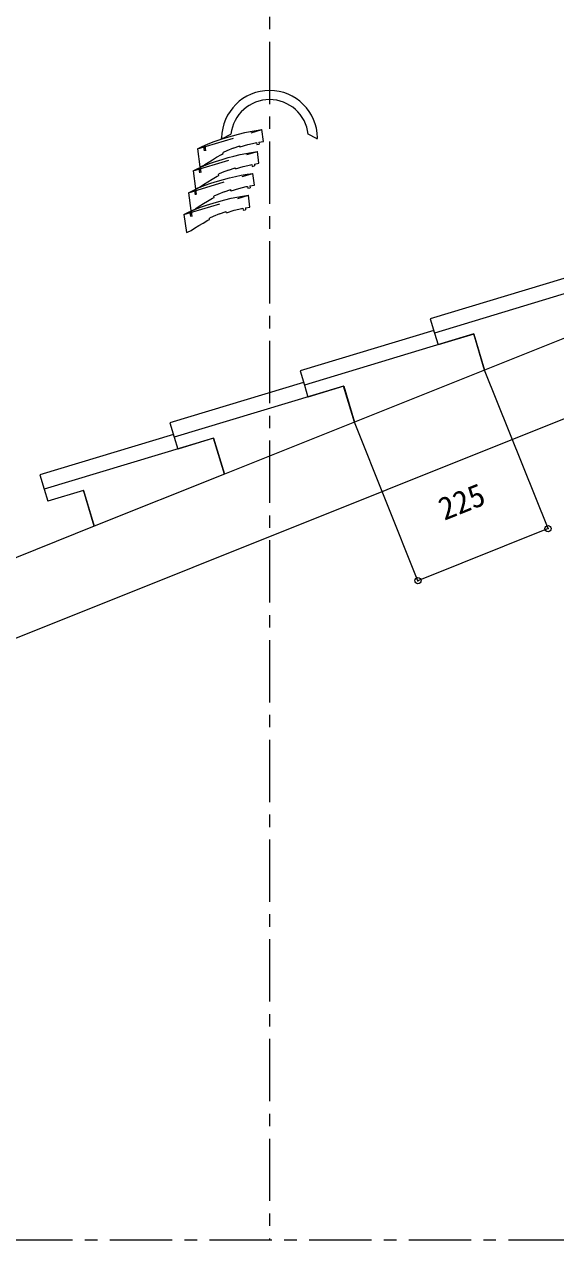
# Model space of a CAD drawing. Units: millimetres, scale not verified. Extents: x -4726 to 4690, y -2905 to 2891.
# Drawn here: x -1203 to -350, y -1127 to 823 of the extents above; entities that cross this region are included whole.
import ezdxf
from ezdxf.enums import TextEntityAlignment as Align

# ---------------------------------------------------------------- set-up
doc = ezdxf.new("R2010")
doc.units = ezdxf.units.MM
doc.header["$LTSCALE"] = 20
doc.header["$PDMODE"] = 32
doc.header["$PDSIZE"] = 10
doc.linetypes.add('CHAIN1', pattern=[8, 5, -1, 1, -1])
doc.linetypes.add('DASHED1', pattern=[1.8, 1.2, -0.6])
doc.layers.add('0-0', color=7, linetype='Continuous', lineweight=18)
doc.layers.add('1-C', color=7, linetype='Continuous', lineweight=18)
doc.styles.add('ＭＳ ゴシック', font='')
doc.styles.get('ＭＳ ゴシック').set_extended_font_data('MS Gothic')

# ---------------------------------------------------------------- blocks, each defined once
blk = doc.blocks.new('kyo6md')
at = {"layer": '1-C', "linetype": 'DASHED1'}
for p, q in [((-18.049, 18.084), (23.29, 30.485)), ((-20.959, 4.028), (20.379, 16.429)), ((-23.87, -10.028), (17.469, 2.374)), ((-26.78, -24.084), (14.558, -11.682))]:
    blk.add_line(p, q, dxfattribs=at)
at = {"layer": '1-C'}
for p, q in [((-2.613, 24.718), (-2.61, 25.118)), ((-2.013, 24.718), (-2.613, 24.718)), ((-2.013, 24.718), (3.387, 27.518)), ((24.288, 22.876), (23.29, 30.485)), ((58.387, 24.718), (52.987, 27.518)), ((58.387, 24.718), (58.987, 24.718)), ((58.987, 24.718), (58.984, 25.118)), ((-18.049, 18.084), (-15.068, 19.572)), ((-18.049, 18.084), (-16.541, 6.582)), ((-14.258, 19.938), (-13.839, 16.748)), ((-13.496, 20.283), (-13.056, 16.924)), ((-1.6, 15.01), (-1.709, 15.837)), ((4.766, 18.555), (9.048, 20.069)), ((9.155, 19.254), (9.048, 20.069)), ((9.049, 20.064), (9.048, 20.069)), ((9.155, 19.254), (9.286, 19.301)), ((9.286, 19.301), (14.158, 20.835)), ((14.158, 20.835), (19.038, 21.986)), ((19.038, 21.986), (19.782, 22.112)), ((19.782, 22.112), (19.938, 20.921)), ((19.938, 20.921), (21.517, 21.189)), ((21.377, 8.82), (20.379, 16.429)), ((21.36, 22.38), (24.288, 22.876)), ((21.36, 22.38), (21.517, 21.189)), ((-2.665, 14.536), (-1.6, 15.01)), ((11.248, 6.779), (16.127, 7.93)), ((16.127, 7.93), (16.871, 8.056)), ((16.871, 8.056), (17.027, 6.866)), ((18.45, 8.324), (21.377, 8.82)), ((18.45, 8.324), (18.606, 7.133)), ((-20.959, 4.028), (-17.979, 5.516)), ((-20.959, 4.028), (-19.451, -7.474)), ((-17.168, 5.882), (-16.75, 2.692)), ((-16.407, 6.227), (-15.966, 2.868)), ((-5.575, 0.48), (-4.511, 0.954)), ((-4.511, 0.954), (-4.619, 1.782)), ((1.855, 4.5), (6.138, 6.013)), ((6.244, 5.198), (6.138, 6.013)), ((6.138, 6.009), (6.138, 6.013)), ((6.244, 5.198), (6.376, 5.245)), ((6.376, 5.245), (11.248, 6.779)), ((17.027, 6.866), (18.606, 7.133)), ((18.466, -5.236), (17.469, 2.374)), ((3.465, -8.811), (8.337, -7.277)), ((8.337, -7.277), (13.216, -6.126)), ((13.216, -6.126), (13.961, -5.999)), ((13.961, -5.999), (14.117, -7.19)), ((14.117, -7.19), (15.695, -6.923)), ((15.539, -5.732), (18.466, -5.236)), ((15.539, -5.732), (15.695, -6.923)), ((-23.87, -10.028), (-20.889, -8.54)), ((-23.87, -10.028), (-22.362, -21.53)), ((-20.079, -8.173), (-19.66, -11.364)), ((-19.317, -7.829), (-18.877, -11.188)), ((-8.486, -13.575), (-7.421, -13.102)), ((-7.421, -13.102), (-7.53, -12.274)), ((-1.056, -9.556), (3.227, -8.043)), ((3.334, -8.857), (3.227, -8.043)), ((3.228, -8.047), (3.227, -8.043)), ((3.334, -8.857), (3.465, -8.811)), ((15.556, -19.292), (14.558, -11.682)), ((-26.78, -24.084), (-23.8, -22.596)), ((-22.989, -22.229), (-22.571, -25.42)), ((-22.228, -21.885), (-21.787, -25.244)), ((-3.966, -23.612), (0.316, -22.099)), ((0.423, -22.913), (0.316, -22.099)), ((0.317, -22.103), (0.316, -22.099)), ((0.423, -22.913), (0.555, -22.867)), ((0.555, -22.867), (5.427, -21.333)), ((5.427, -21.333), (10.306, -20.181)), ((10.306, -20.181), (11.05, -20.055)), ((11.05, -20.055), (11.206, -21.246)), ((11.206, -21.246), (12.785, -20.978)), ((12.629, -19.788), (15.556, -19.292)), ((12.629, -19.788), (12.785, -20.978)), ((-26.78, -24.084), (-25.272, -35.585)), ((-11.396, -27.631), (-10.332, -27.157)), ((-10.332, -27.157), (-10.44, -26.33))]:
    blk.add_line(p, q, dxfattribs=at)
for points in [[(-15.068, 19.572), (-11.174, 21.333), (-7.451, 22.814), (-3.636, 24.117), (0.614, 25.394), (4.394, 26.512), (8.191, 27.5), (12.213, 28.518), (15.814, 29.253), (19.589, 29.911), (23.29, 30.485)], [(-17.979, 5.516), (-14.084, 7.278), (-10.362, 8.758), (-6.547, 10.061), (-2.297, 11.338), (1.483, 12.456), (5.28, 13.444), (9.302, 14.463), (12.904, 15.197), (16.678, 15.855), (20.379, 16.429)], [(4.766, 18.555), (0.688, 16.904), (-1.709, 15.837)], [(-16.541, 6.582), (-15.747, 6.686), (-13.448, 7.774), (-13.373, 7.957), (-11.273, 9.315), (-8.474, 11.046), (-5.83, 12.672), (-2.665, 14.536)], [(-20.889, -8.54), (-16.995, -6.778), (-13.272, -5.297), (-9.457, -3.995), (-5.207, -2.717), (-1.427, -1.6), (2.37, -0.611), (6.392, 0.407), (9.993, 1.141), (13.768, 1.8), (17.469, 2.374)], [(-19.451, -7.474), (-18.658, -7.37), (-16.358, -6.282), (-16.283, -6.099), (-14.184, -4.741), (-11.384, -3.01), (-8.741, -1.384), (-5.575, 0.48)], [(1.855, 4.5), (-2.223, 2.848), (-4.619, 1.782)], [(-23.8, -22.596), (-19.905, -20.834), (-16.183, -19.353), (-12.368, -18.05), (-8.118, -16.773), (-4.338, -15.656), (-0.541, -14.667), (3.481, -13.649), (7.083, -12.915), (10.857, -12.256), (14.558, -11.682)], [(-22.362, -21.53), (-21.568, -21.426), (-19.269, -20.338), (-19.194, -20.154), (-17.094, -18.797), (-14.295, -17.065), (-11.652, -15.44), (-8.486, -13.575)], [(-1.056, -9.556), (-5.133, -11.207), (-7.53, -12.274)], [(-25.272, -35.585), (-24.479, -35.481), (-22.179, -34.394), (-22.104, -34.21), (-20.005, -32.853), (-17.205, -31.121), (-14.562, -29.496), (-11.396, -27.631)], [(-3.966, -23.612), (-8.044, -25.263), (-10.44, -26.33)]]:
    blk.add_lwpolyline(points, dxfattribs=at)
for radius, start, end in [(30.8, 90, 179.25587), (30.8, 0.74411, 89.99998), (24.958, 90, 173.5584), (24.958, 6.44159, 90)]:
    blk.add_arc((28.187, 24.718), radius, start, end, dxfattribs=at)

msp = doc.modelspace()

# ---------------------------------------------------------------- linework, layer by layer
at = {"layer": '0-0', "color": 4, "linetype": 'CHAIN1'}
for p, q in [((-809.07, 1754.78), (-809.07, -1127.3)), ((-3945.55, -1127.3), (4061.17, -1127.3))]:
    msp.add_line(p, q, dxfattribs=at)
at = {"layer": '0-0'}
for p, q in [((-336.66, 415.12), (-551.25, 350.42)), ((-272.35, 409.41), (-544.31, 327.41)), ((-254.91, 351.59), (-463.82, 268.03)), ((-551.25, 350.42), (-544.31, 327.41)), ((-481.25, 325.85), (-753.22, 243.85)), ((-544.31, 327.41), (-538.54, 308.26)), ((-481.17, 325.56), (-538.54, 308.26)), ((-463.82, 268.03), (-481.25, 325.85)), ((-481.17, 325.56), (-463.82, 268.03)), ((-1247.8, -174.81), (-53.89, 302.76)), ((-463.82, 268.03), (-672.73, 184.46)), ((-362.02, 13.52), (-463.82, 268.03)), ((-690.16, 242.29), (-962.13, 160.28)), ((-753.22, 243.85), (-747.45, 224.7)), ((-690.07, 242), (-747.45, 224.7)), ((-672.73, 184.46), (-690.16, 242.29)), ((-690.07, 242), (-672.73, 184.46)), ((-672.73, 184.46), (-881.63, 100.9)), ((-570.92, -70.04), (-672.73, 184.46)), ((-899.07, 158.72), (-1171.03, 76.72)), ((-962.13, 160.28), (-956.35, 141.13)), ((-898.98, 158.43), (-956.35, 141.13)), ((-881.63, 100.9), (-899.07, 158.72)), ((-898.98, 158.43), (-881.63, 100.9)), ((-881.63, 100.9), (-1090.54, 17.34)), ((-1171.03, 76.72), (-1165.26, 57.57)), ((-1107.89, 74.87), (-1165.26, 57.57)), ((-1090.54, 17.34), (-1107.98, 75.16)), ((-1107.89, 74.87), (-1090.54, 17.34)), ((-1090.54, 17.34), (-1247.8, -45.56))]:
    msp.add_line(p, q, dxfattribs=at)
at = {"layer": '0-0', "color": 4}
msp.add_line((-362.02, 13.52), (-570.92, -70.04), dxfattribs=at)
at = {"layer": '0-0'}
for points in [[(-545.56, 331.56), (-760.16, 266.85), (-753.22, 243.85)], [(-754.47, 248), (-969.06, 183.29), (-962.13, 160.28)], [(-963.38, 164.43), (-1177.97, 99.73), (-1171.03, 76.72)]]:
    msp.add_lwpolyline(points, dxfattribs=at)
at = {"layer": '0-0', "color": 4}
for p in [(-362.02, 13.52), (-570.92, -70.04)]:
    msp.add_point(p, dxfattribs=at)

# ---------------------------------------------------------------- block references
at = {"layer": '0-0', "xscale": 2.5, "yscale": 2.5}
msp.add_blockref('kyo6md', (-879.53, 577.65), dxfattribs=at)

# ---------------------------------------------------------------- texts
at = {"layer": '0-0', "color": 4, "style": 'ＭＳ ゴシック'}
msp.add_text('225', height=36.66, rotation=21.801, dxfattribs=at).set_placement((-524.5, 15.84), align=Align.BOTTOM_LEFT)

doc.saveas('drawing.dxf')
